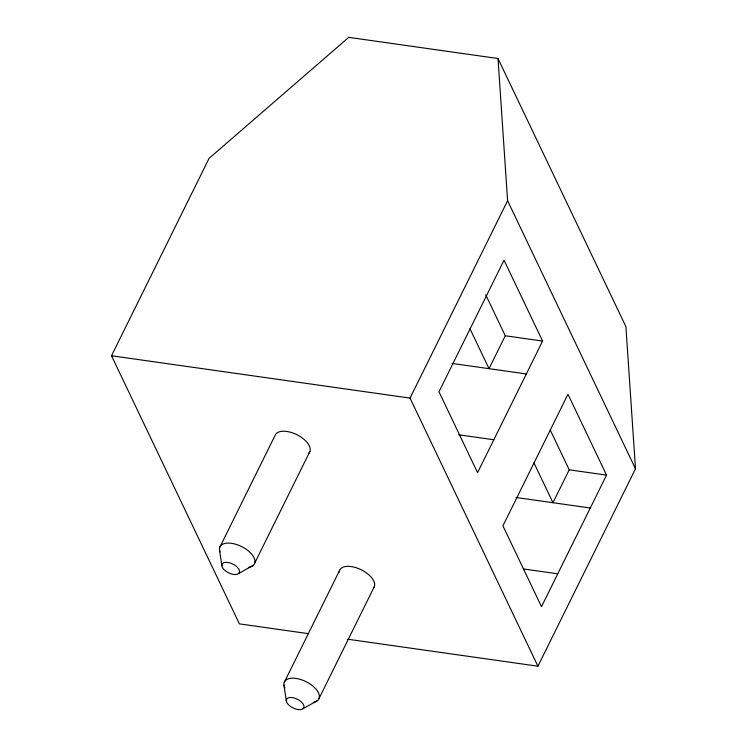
<?xml version="1.0" encoding="UTF-8"?>
<svg xmlns="http://www.w3.org/2000/svg" width="747" height="747" viewBox="0 0 747 747"><rect width="100%" height="100%" fill="white"/><g stroke="black" fill="none" stroke-linecap="round" stroke-linejoin="round"><path stroke-width="1.12" d="M308.558 633.671L239.404 623.866L111.508 355.759L209.076 158.364L348.746 37.35L498.006 58.518L625.902 326.626L635.492 468.808L537.924 666.203L347.747 639.236M219.814 547.243L275.092 435.38A19.189 9.767 26.3 0 1 298.184 435.38A19.189 9.767 26.3 0 1 308.408 453.578M254.606 563.331L309.893 451.477M537.924 666.203L410.038 398.104L507.596 200.71L498.006 58.518M284.262 682.356L339.549 570.493M319.062 698.445L374.34 586.591M485.746 294.813L505.28 335.767L489.024 368.663L469.984 328.764M542.593 341.062L477.557 472.655L438.984 391.802L504.029 260.199L542.593 341.062L505.28 335.767M550.194 429.917L569.223 469.816L552.967 502.712L533.928 462.813M606.545 475.111L541.5 606.704L502.927 525.851L567.972 394.257L606.545 475.111L569.223 469.816M238.657 573.519A9.59 4.884 26.3 0 0 230.123 562.977A9.59 4.884 26.3 0 0 223.334 568.841A9.59 4.884 26.3 0 0 238.657 573.519L253.121 565.432M303.114 708.632A9.59 4.884 26.3 0 0 294.57 698.09A9.59 4.884 26.3 0 0 287.791 703.963A9.59 4.884 26.3 0 0 303.114 708.632L317.568 700.546M452.168 363.434L526.336 373.958M111.508 355.759L410.038 398.104M458.761 434.782L493.814 439.759M516.112 497.493L590.279 508.007M523.834 568.999L557.757 573.808M507.596 200.71L635.492 468.808M283.963 684.999L286.306 700.863M219.515 549.885L221.859 565.75M339.213 572.211A19.189 9.767 26.3 0 1 360.399 569.363A19.189 9.767 26.3 0 1 373.481 588.057M219.982 551.874A19.189 9.767 26.3 0 1 230.291 543.172A19.189 9.767 26.3 0 1 252.234 554.844A19.189 9.767 26.3 0 1 248.91 567.253M284.868 688.024A19.189 9.767 26.3 0 1 293.814 678.22A19.189 9.767 26.3 0 1 316.401 689.602A19.189 9.767 26.3 0 1 313.367 702.367"/></g></svg>
